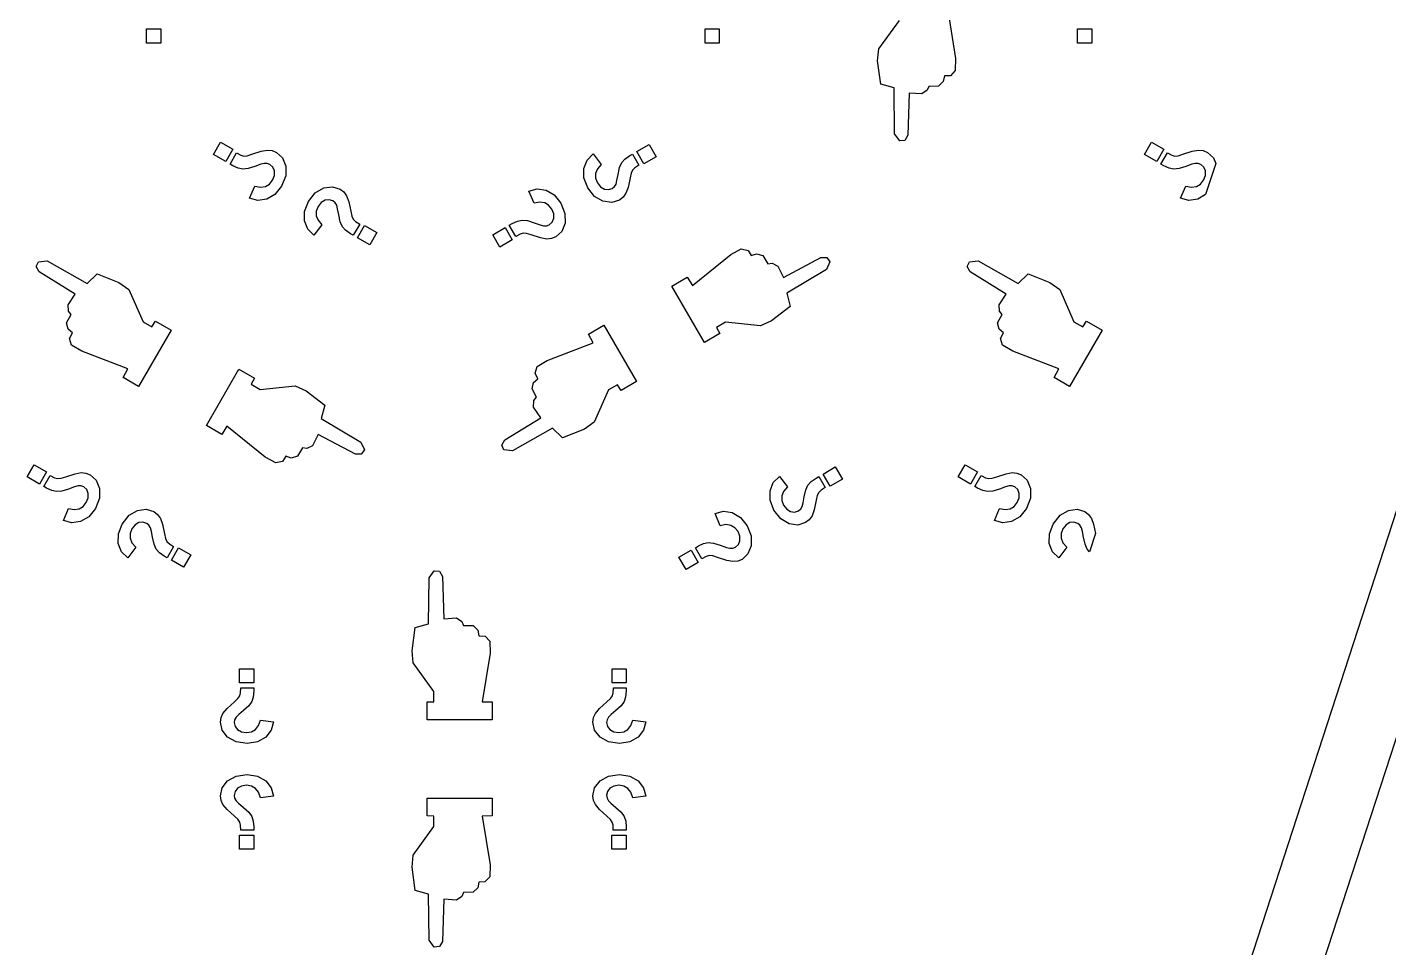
# Model space of a CAD drawing. Header units: metres. Extents: x 20 to 1108, y 20 to 485.
# Drawn here: x 389.1 to 447.6, y 359.2 to 398.8 of the extents above; entities that cross this region are included whole.
import ezdxf

# ---------------------------------------------------------------- set-up
doc = ezdxf.new("R2010")
doc.units = ezdxf.units.M

msp = doc.modelspace()

# ---------------------------------------------------------------- linework, layer by layer
for p, q in [((407.617, 253.826), (482.617, 484.652)), ((485.772, 484.652), (410.772, 253.826)), ((425.716, 397.847), (426.606, 399.067)), ((428.685, 399.513), (429.017, 397.423)), ((394.257, 398.093), (394.257, 398.703)), ((394.257, 398.703), (394.867, 398.703)), ((394.867, 398.703), (394.867, 398.093)), ((418.257, 398.702), (418.867, 398.703)), ((418.257, 398.093), (418.257, 398.702)), ((418.867, 398.703), (418.867, 398.094)), ((434.257, 398.093), (434.257, 398.703)), ((434.257, 398.703), (434.867, 398.703)), ((434.867, 398.703), (434.867, 398.093)), ((394.867, 398.093), (394.257, 398.093)), ((418.867, 398.094), (418.257, 398.093)), ((425.668, 397.326), (425.716, 397.847)), ((434.867, 398.093), (434.257, 398.093)), ((425.806, 396.323), (425.668, 397.326)), ((429.017, 397.423), (429.006, 396.907)), ((428.537, 396.678), (428.492, 396.438)), ((428.8, 396.691), (428.537, 396.678)), ((429.006, 396.907), (428.8, 396.691)), ((426.377, 396.163), (425.806, 396.323)), ((426.401, 394.186), (426.377, 396.163)), ((427.805, 396.062), (427.576, 395.911)), ((427.874, 396.233), (427.805, 396.062)), ((428.288, 396.245), (427.874, 396.233)), ((428.492, 396.438), (428.288, 396.245)), ((427.03, 395.946), (426.971, 394.13)), ((427.576, 395.911), (427.03, 395.946)), ((397.134, 393.304), (397.438, 393.831)), ((397.438, 393.831), (397.965, 393.527)), ((415.325, 393.431), (415.853, 393.736)), ((415.853, 393.736), (416.158, 393.208)), ((426.617, 393.888), (426.401, 394.186)), ((426.845, 393.911), (426.617, 393.888)), ((426.971, 394.13), (426.845, 393.911)), ((437.134, 393.304), (437.438, 393.831)), ((437.438, 393.831), (437.965, 393.527)), ((397.661, 393), (397.134, 393.304)), ((397.965, 393.527), (397.661, 393)), ((397.845, 392.896), (398.12, 393.373)), ((398.12, 393.373), (398.309, 393.275)), ((398.309, 393.275), (398.445, 393.235)), ((398.445, 393.235), (398.584, 393.25)), ((398.584, 393.25), (398.786, 393.313)), ((398.786, 393.313), (399.187, 393.443)), ((399.187, 393.443), (399.455, 393.491)), ((399.455, 393.491), (399.654, 393.473)), ((399.654, 393.473), (399.844, 393.397)), ((399.844, 393.397), (400.1, 393.159)), ((400.1, 393.159), (400.24, 392.809)), ((413.191, 393.068), (413.452, 393.327)), ((413.452, 393.327), (413.792, 392.878)), ((414.676, 392.957), (414.812, 393.11)), ((414.812, 393.11), (415.022, 393.259)), ((415.022, 393.259), (415.142, 393.325)), ((415.142, 393.325), (415.417, 392.847)), ((415.63, 392.903), (415.325, 393.431)), ((416.158, 393.208), (415.63, 392.903)), ((437.661, 393), (437.134, 393.304)), ((437.965, 393.527), (437.661, 393)), ((437.845, 392.896), (438.12, 393.373)), ((438.12, 393.373), (438.31, 393.275)), ((438.31, 393.275), (438.445, 393.235)), ((438.445, 393.235), (438.584, 393.25)), ((438.584, 393.25), (438.786, 393.313)), ((438.786, 393.313), (439.187, 393.443)), ((439.187, 393.443), (439.455, 393.491)), ((439.455, 393.491), (439.654, 393.473)), ((439.654, 393.473), (439.844, 393.397)), ((439.844, 393.397), (440.1, 393.159)), ((440.1, 393.159), (440.195, 392.922)), ((397.962, 392.822), (397.845, 392.896)), ((398.198, 392.716), (397.962, 392.822)), ((398.396, 392.675), (398.198, 392.716)), ((398.622, 392.698), (398.396, 392.675)), ((398.907, 392.786), (398.622, 392.698)), ((399.169, 392.883), (398.907, 392.786)), ((399.317, 392.923), (399.169, 392.883)), ((399.443, 392.918), (399.317, 392.923)), ((399.561, 392.874), (399.443, 392.918)), ((399.687, 392.76), (399.561, 392.874)), ((399.753, 392.601), (399.687, 392.76)), ((399.753, 392.408), (399.753, 392.601)), ((400.24, 392.809), (400.237, 392.392)), ((413.047, 392.708), (413.191, 393.068)), ((413.048, 392.303), (413.047, 392.708)), ((413.63, 392.686), (413.552, 392.488)), ((413.792, 392.878), (413.63, 392.686)), ((414.516, 392.449), (414.585, 392.751)), ((414.585, 392.751), (414.676, 392.957)), ((415.136, 392.633), (415.081, 392.508)), ((415.242, 392.735), (415.136, 392.633)), ((415.417, 392.847), (415.242, 392.735)), ((437.962, 392.822), (437.845, 392.896)), ((438.198, 392.716), (437.962, 392.822)), ((438.396, 392.675), (438.198, 392.716)), ((438.622, 392.698), (438.396, 392.675)), ((438.907, 392.786), (438.622, 392.698)), ((439.169, 392.883), (438.907, 392.786)), ((439.317, 392.923), (439.169, 392.883)), ((439.443, 392.918), (439.317, 392.923)), ((439.561, 392.874), (439.443, 392.918)), ((439.686, 392.76), (439.561, 392.874)), ((439.753, 392.601), (439.686, 392.76)), ((439.753, 392.408), (439.753, 392.601)), ((440.195, 392.922), (439.759, 391.582)), ((398.687, 391.43), (398.908, 391.949)), ((398.908, 391.949), (399.152, 391.903)), ((399.364, 391.935), (399.536, 392.035)), ((399.536, 392.035), (399.669, 392.201)), ((399.669, 392.201), (399.753, 392.408)), ((400.062, 391.95), (399.776, 391.592)), ((400.237, 392.392), (400.062, 391.95)), ((413.215, 391.877), (413.048, 392.303)), ((413.552, 392.488), (413.552, 392.287)), ((413.552, 392.287), (413.628, 392.09)), ((413.628, 392.09), (413.767, 391.914)), ((414.366, 391.93), (414.431, 392.034)), ((414.431, 392.034), (414.469, 392.186)), ((414.469, 392.186), (414.516, 392.449)), ((415.033, 392.3), (414.946, 391.887)), ((415.081, 392.508), (415.033, 392.3)), ((438.687, 391.43), (438.908, 391.949)), ((438.908, 391.949), (439.152, 391.903)), ((439.365, 391.935), (439.536, 392.035)), ((439.536, 392.035), (439.669, 392.201)), ((439.669, 392.201), (439.753, 392.408)), ((399.045, 391.332), (398.687, 391.43)), ((399.424, 391.388), (399.045, 391.332)), ((399.152, 391.903), (399.364, 391.935)), ((399.776, 391.592), (399.424, 391.388)), ((401.215, 391.282), (401.509, 391.654)), ((401.509, 391.654), (401.87, 391.868)), ((401.87, 391.868), (402.245, 391.922)), ((402.104, 391.363), (401.932, 391.342)), ((402.27, 391.311), (402.104, 391.363)), ((402.245, 391.922), (402.578, 391.819)), ((402.578, 391.819), (402.735, 391.694)), ((402.735, 391.694), (402.856, 391.525)), ((402.856, 391.525), (402.947, 391.273)), ((410.687, 391.732), (411.042, 391.828)), ((410.907, 391.212), (410.687, 391.732)), ((411.042, 391.828), (411.426, 391.773)), ((411.426, 391.773), (411.776, 391.569)), ((411.776, 391.569), (412.062, 391.211)), ((413.511, 391.502), (413.215, 391.877)), ((413.869, 391.293), (413.511, 391.502)), ((413.767, 391.914), (413.932, 391.819)), ((413.932, 391.819), (414.104, 391.797)), ((414.104, 391.797), (414.267, 391.85)), ((414.267, 391.85), (414.366, 391.93)), ((414.736, 391.465), (414.578, 391.342)), ((414.856, 391.636), (414.736, 391.465)), ((414.946, 391.887), (414.856, 391.636)), ((439.045, 391.332), (438.687, 391.43)), ((439.424, 391.388), (439.045, 391.332)), ((439.152, 391.903), (439.365, 391.935)), ((439.759, 391.582), (439.424, 391.388)), ((401.047, 390.451), (401.048, 390.859)), ((401.048, 390.859), (401.215, 391.282)), ((401.552, 390.873), (401.551, 390.672)), ((401.629, 391.071), (401.552, 390.873)), ((401.768, 391.246), (401.629, 391.071)), ((401.932, 391.342), (401.768, 391.246)), ((402.366, 391.233), (402.27, 391.311)), ((402.431, 391.128), (402.366, 391.233)), ((402.47, 390.97), (402.431, 391.128)), ((402.514, 390.715), (402.47, 390.97)), ((402.947, 391.273), (403.033, 390.863)), ((403.033, 390.863), (403.079, 390.656)), ((411.154, 391.257), (410.907, 391.212)), ((411.365, 391.226), (411.154, 391.257)), ((411.536, 391.125), (411.365, 391.226)), ((411.669, 390.961), (411.536, 391.125)), ((411.753, 390.751), (411.669, 390.961)), ((412.062, 391.211), (412.237, 390.769)), ((412.237, 390.769), (412.241, 390.354)), ((414.245, 391.238), (413.869, 391.293)), ((414.578, 391.342), (414.245, 391.238)), ((401.191, 390.094), (401.047, 390.451)), ((401.792, 390.283), (401.452, 389.833)), ((401.551, 390.672), (401.63, 390.476)), ((401.63, 390.476), (401.792, 390.283)), ((402.584, 390.41), (402.514, 390.715)), ((402.678, 390.203), (402.584, 390.41)), ((402.813, 390.051), (402.678, 390.203)), ((403.079, 390.656), (403.136, 390.525)), ((403.136, 390.525), (403.238, 390.429)), ((403.417, 390.314), (403.142, 389.835)), ((403.238, 390.429), (403.417, 390.314)), ((403.325, 389.73), (403.63, 390.257)), ((403.63, 390.257), (404.158, 389.953)), ((409.844, 390.267), (409.971, 390.343)), ((410.12, 389.788), (409.844, 390.267)), ((409.971, 390.343), (410.195, 390.444)), ((410.195, 390.444), (410.397, 390.486)), ((410.397, 390.486), (410.622, 390.462)), ((410.622, 390.462), (410.909, 390.375)), ((410.909, 390.375), (411.176, 390.277)), ((411.176, 390.277), (411.316, 390.238)), ((411.316, 390.238), (411.443, 390.242)), ((411.443, 390.242), (411.561, 390.287)), ((411.561, 390.287), (411.687, 390.401)), ((411.687, 390.401), (411.753, 390.562)), ((411.753, 390.562), (411.753, 390.751)), ((412.241, 390.354), (412.099, 390)), ((401.452, 389.833), (401.191, 390.094)), ((403.023, 389.902), (402.813, 390.051)), ((403.142, 389.835), (403.023, 389.902)), ((403.852, 389.425), (403.325, 389.73)), ((404.158, 389.953), (403.852, 389.425)), ((409.133, 389.857), (409.661, 390.161)), ((409.438, 389.329), (409.133, 389.857)), ((409.966, 389.634), (409.438, 389.329)), ((409.661, 390.161), (409.966, 389.634)), ((410.306, 389.886), (410.12, 389.788)), ((410.447, 389.927), (410.306, 389.886)), ((410.588, 389.91), (410.447, 389.927)), ((410.785, 389.851), (410.588, 389.91)), ((411.19, 389.719), (410.785, 389.851)), ((411.451, 389.671), (411.19, 389.719)), ((411.659, 389.689), (411.451, 389.671)), ((411.845, 389.764), (411.659, 389.689)), ((412.099, 390), (411.845, 389.764)), ((419.36, 389.007), (419.808, 389.253)), ((419.808, 389.253), (420.102, 389.184)), ((420.102, 389.184), (420.242, 388.963)), ((420.242, 388.963), (420.471, 389.043)), ((420.471, 389.043), (420.742, 388.96)), ((389.522, 388.486), (389.617, 388.694)), ((389.649, 388.267), (389.522, 388.486)), ((389.617, 388.694), (389.983, 388.734)), ((389.983, 388.734), (391.706, 387.764)), ((417.714, 387.673), (419.36, 389.007)), ((420.742, 388.96), (420.959, 388.611)), ((420.959, 388.611), (421.141, 388.637)), ((421.141, 388.637), (421.387, 388.513)), ((421.387, 388.513), (421.629, 388.023)), ((421.629, 388.023), (423.233, 388.88)), ((423.233, 388.88), (423.483, 388.881)), ((423.617, 388.694), (423.469, 388.359)), ((423.483, 388.881), (423.617, 388.694)), ((429.522, 388.486), (429.617, 388.694)), ((429.649, 388.267), (429.522, 388.486)), ((429.617, 388.694), (429.983, 388.734)), ((429.983, 388.734), (431.706, 387.764)), ((391.193, 387.308), (389.649, 388.267)), ((391.706, 387.764), (392.132, 388.179)), ((392.132, 388.179), (393.067, 387.798)), ((416.83, 387.652), (417.492, 388.033)), ((417.492, 388.033), (417.714, 387.673)), ((423.469, 388.359), (421.767, 387.35)), ((431.193, 387.308), (429.649, 388.267)), ((431.706, 387.764), (432.132, 388.179)), ((432.132, 388.179), (433.067, 387.798)), ((390.889, 386.852), (391.193, 387.308)), ((393.067, 387.798), (393.492, 387.497)), ((393.492, 387.497), (394.107, 386.114)), ((418.229, 385.228), (416.83, 387.652)), ((421.767, 387.35), (421.914, 386.774)), ((430.889, 386.852), (431.193, 387.308)), ((433.067, 387.798), (433.492, 387.497)), ((433.492, 387.497), (434.107, 386.114)), ((390.904, 386.579), (390.889, 386.852)), ((421.914, 386.774), (421.114, 386.152)), ((430.904, 386.579), (430.889, 386.852)), ((390.821, 386.07), (391.018, 386.434)), ((391.018, 386.434), (390.904, 386.579)), ((394.107, 386.114), (394.492, 385.894)), ((394.492, 385.894), (394.65, 386.144)), ((394.65, 386.144), (395.313, 385.761)), ((419.139, 386.096), (418.753, 385.872)), ((420.642, 385.936), (419.139, 386.096)), ((421.114, 386.152), (420.642, 385.936)), ((430.821, 386.07), (431.018, 386.434)), ((431.018, 386.434), (430.904, 386.579)), ((434.107, 386.114), (434.492, 385.894)), ((434.492, 385.894), (434.65, 386.144)), ((434.65, 386.144), (435.313, 385.761)), ((390.886, 385.797), (390.821, 386.07)), ((391.072, 385.637), (390.886, 385.797)), ((390.95, 385.402), (391.072, 385.637)), ((395.313, 385.761), (393.912, 383.336)), ((413.25, 385.586), (413.912, 385.968)), ((413.453, 385.213), (413.25, 385.586)), ((413.912, 385.968), (415.313, 383.544)), ((418.892, 385.611), (418.229, 385.228)), ((418.753, 385.872), (418.892, 385.611)), ((430.886, 385.797), (430.821, 386.07)), ((431.072, 385.637), (430.886, 385.797)), ((430.95, 385.402), (431.072, 385.637)), ((435.313, 385.761), (433.912, 383.336)), ((391.035, 385.115), (390.95, 385.402)), ((391.478, 384.847), (391.035, 385.115)), ((411.479, 384.458), (413.453, 385.213)), ((431.035, 385.115), (430.95, 385.402)), ((431.478, 384.847), (431.035, 385.115)), ((393.452, 384.093), (391.478, 384.847)), ((411.037, 384.19), (411.479, 384.458)), ((433.452, 384.093), (431.478, 384.847)), ((393.25, 383.72), (393.452, 384.093)), ((396.831, 381.653), (398.23, 384.076)), ((398.23, 384.076), (398.892, 383.694)), ((410.951, 383.902), (411.037, 384.19)), ((411.072, 383.669), (410.951, 383.902)), ((433.25, 383.72), (433.452, 384.093)), ((393.912, 383.336), (393.25, 383.72)), ((398.892, 383.694), (398.753, 383.433)), ((398.753, 383.433), (399.14, 383.209)), ((399.14, 383.209), (400.642, 383.37)), ((400.642, 383.37), (401.116, 383.152)), ((410.823, 383.232), (410.888, 383.509)), ((411.018, 382.871), (410.823, 383.232)), ((410.888, 383.509), (411.072, 383.669)), ((414.107, 383.19), (413.492, 381.807)), ((414.492, 383.411), (414.107, 383.19)), ((414.65, 383.161), (414.492, 383.411)), ((415.313, 383.544), (414.65, 383.161)), ((433.912, 383.336), (433.25, 383.72)), ((401.116, 383.152), (401.915, 382.53)), ((410.89, 382.454), (410.906, 382.728)), ((410.906, 382.728), (411.018, 382.871)), ((401.915, 382.53), (401.768, 381.955)), ((409.649, 381.038), (411.194, 381.996)), ((411.194, 381.996), (410.89, 382.454)), ((397.492, 381.273), (396.831, 381.653)), ((397.714, 381.631), (397.492, 381.273)), ((399.363, 380.296), (397.714, 381.631)), ((401.768, 381.955), (403.469, 380.945)), ((411.706, 381.54), (409.983, 380.571)), ((412.133, 381.125), (411.706, 381.54)), ((413.069, 381.508), (412.133, 381.125)), ((413.492, 381.807), (413.069, 381.508)), ((401.63, 381.28), (401.388, 380.792)), ((403.235, 380.424), (401.63, 381.28)), ((403.469, 380.945), (403.618, 380.611)), ((409.522, 380.82), (409.649, 381.038)), ((399.81, 380.052), (399.363, 380.296)), ((400.243, 380.343), (400.102, 380.12)), ((400.472, 380.263), (400.243, 380.343)), ((400.743, 380.345), (400.472, 380.263)), ((400.96, 380.694), (400.743, 380.345)), ((401.143, 380.667), (400.96, 380.694)), ((401.388, 380.792), (401.143, 380.667)), ((403.484, 380.424), (403.235, 380.424)), ((403.618, 380.611), (403.484, 380.424)), ((409.617, 380.611), (409.522, 380.82)), ((409.983, 380.571), (409.617, 380.611)), ((389.133, 379.448), (389.437, 379.976)), ((389.437, 379.976), (389.965, 379.671)), ((389.965, 379.671), (389.66, 379.144)), ((400.102, 380.12), (399.81, 380.052)), ((423.325, 379.575), (423.852, 379.879)), ((423.852, 379.879), (424.157, 379.354)), ((429.133, 379.448), (429.437, 379.976)), ((429.437, 379.976), (429.965, 379.671)), ((429.965, 379.671), (429.66, 379.144)), ((389.66, 379.144), (389.133, 379.448)), ((389.844, 379.037), (390.119, 379.518)), ((390.119, 379.518), (390.309, 379.418)), ((390.309, 379.418), (390.445, 379.378)), ((390.445, 379.378), (390.586, 379.395)), ((390.586, 379.395), (390.785, 379.456)), ((390.785, 379.456), (391.187, 379.586)), ((391.187, 379.586), (391.455, 379.636)), ((391.455, 379.636), (391.654, 379.617)), ((391.654, 379.617), (391.843, 379.541)), ((391.843, 379.541), (392.099, 379.304)), ((392.099, 379.304), (392.24, 378.953)), ((421.047, 378.855), (421.189, 379.212)), ((421.189, 379.212), (421.451, 379.472)), ((421.451, 379.472), (421.792, 379.023)), ((422.584, 378.896), (422.677, 379.103)), ((422.677, 379.103), (422.811, 379.253)), ((422.811, 379.253), (423.023, 379.404)), ((423.023, 379.404), (423.142, 379.47)), ((423.142, 379.47), (423.419, 378.992)), ((423.629, 379.049), (423.325, 379.575)), ((424.157, 379.354), (423.629, 379.049)), ((429.66, 379.144), (429.133, 379.448)), ((429.844, 379.037), (430.119, 379.518)), ((430.119, 379.518), (430.309, 379.418)), ((430.309, 379.418), (430.445, 379.378)), ((430.445, 379.378), (430.586, 379.395)), ((430.586, 379.395), (430.785, 379.456)), ((430.785, 379.456), (431.187, 379.586)), ((431.187, 379.586), (431.455, 379.636)), ((431.455, 379.636), (431.654, 379.617)), ((431.654, 379.617), (431.843, 379.541)), ((431.843, 379.541), (432.099, 379.304)), ((432.099, 379.304), (432.24, 378.953)), ((389.961, 378.968), (389.844, 379.037)), ((390.195, 378.861), (389.961, 378.968)), ((390.396, 378.818), (390.195, 378.861)), ((390.622, 378.843), (390.396, 378.818)), ((390.908, 378.93), (390.622, 378.843)), ((391.169, 379.027), (390.908, 378.93)), ((391.316, 379.067), (391.169, 379.027)), ((391.443, 379.063), (391.316, 379.067)), ((391.56, 379.019), (391.443, 379.063)), ((391.687, 378.904), (391.56, 379.019)), ((391.672, 378.348), (391.752, 378.551)), ((391.753, 378.744), (391.687, 378.904)), ((391.752, 378.551), (391.753, 378.744)), ((392.237, 378.537), (392.061, 378.094)), ((392.24, 378.953), (392.237, 378.537)), ((421.047, 378.447), (421.047, 378.855)), ((421.629, 378.829), (421.551, 378.634)), ((421.551, 378.634), (421.551, 378.433)), ((421.792, 379.023), (421.629, 378.829)), ((422.468, 378.331), (422.515, 378.594)), ((422.515, 378.594), (422.584, 378.896)), ((423.078, 378.65), (423.033, 378.445)), ((423.137, 378.779), (423.078, 378.65)), ((423.241, 378.878), (423.137, 378.779)), ((423.419, 378.992), (423.241, 378.878)), ((429.961, 378.968), (429.844, 379.037)), ((430.195, 378.861), (429.961, 378.968)), ((430.396, 378.818), (430.195, 378.861)), ((430.622, 378.843), (430.396, 378.818)), ((430.908, 378.93), (430.622, 378.843)), ((431.169, 379.027), (430.908, 378.93)), ((431.316, 379.067), (431.169, 379.027)), ((431.443, 379.063), (431.316, 379.067)), ((431.56, 379.019), (431.443, 379.063)), ((431.687, 378.904), (431.56, 379.019)), ((431.672, 378.348), (431.752, 378.551)), ((431.753, 378.744), (431.687, 378.904)), ((431.752, 378.551), (431.753, 378.744)), ((432.237, 378.537), (432.061, 378.094)), ((432.24, 378.953), (432.237, 378.537)), ((390.686, 377.574), (390.906, 378.094)), ((390.906, 378.094), (391.153, 378.047)), ((391.153, 378.047), (391.364, 378.078)), ((391.364, 378.078), (391.535, 378.18)), ((391.535, 378.18), (391.672, 378.348)), ((392.061, 378.094), (391.776, 377.736)), ((393.511, 377.803), (393.869, 378.012)), ((393.869, 378.012), (394.244, 378.067)), ((394.244, 378.067), (394.578, 377.962)), ((394.578, 377.962), (394.734, 377.839)), ((418.687, 377.875), (419.041, 377.973)), ((419.041, 377.973), (419.426, 377.916)), ((419.426, 377.916), (419.776, 377.713)), ((421.215, 378.022), (421.047, 378.447)), ((421.509, 377.65), (421.215, 378.022)), ((421.551, 378.433), (421.628, 378.235)), ((421.628, 378.235), (421.767, 378.059)), ((421.767, 378.059), (421.931, 377.963)), ((421.931, 377.963), (422.103, 377.942)), ((422.103, 377.942), (422.266, 377.994)), ((422.266, 377.994), (422.364, 378.073)), ((422.364, 378.073), (422.429, 378.18)), ((422.429, 378.18), (422.468, 378.331)), ((422.945, 378.031), (422.856, 377.78)), ((423.033, 378.445), (422.945, 378.031)), ((430.686, 377.574), (430.906, 378.094)), ((430.906, 378.094), (431.153, 378.047)), ((431.153, 378.047), (431.364, 378.078)), ((431.364, 378.078), (431.535, 378.18)), ((431.535, 378.18), (431.672, 378.348)), ((432.061, 378.094), (431.776, 377.736)), ((433.511, 377.803), (433.869, 378.012)), ((433.869, 378.012), (434.244, 378.067)), ((434.244, 378.067), (434.578, 377.962)), ((434.578, 377.962), (434.734, 377.839)), ((391.045, 377.476), (390.686, 377.574)), ((391.424, 377.532), (391.045, 377.476)), ((391.776, 377.736), (391.424, 377.532)), ((393.048, 377.004), (393.215, 377.427)), ((393.215, 377.427), (393.511, 377.803)), ((393.767, 377.391), (393.628, 377.216)), ((393.931, 377.486), (393.767, 377.391)), ((394.104, 377.508), (393.931, 377.486)), ((394.269, 377.454), (394.104, 377.508)), ((394.363, 377.38), (394.269, 377.454)), ((394.43, 377.27), (394.363, 377.38)), ((394.734, 377.839), (394.856, 377.668)), ((394.856, 377.668), (394.947, 377.416)), ((394.947, 377.416), (395.033, 377.008)), ((418.907, 377.356), (418.687, 377.875)), ((419.154, 377.401), (418.907, 377.356)), ((419.365, 377.369), (419.154, 377.401)), ((419.536, 377.27), (419.365, 377.369)), ((419.776, 377.713), (420.062, 377.356)), ((420.062, 377.356), (420.237, 376.913)), ((421.869, 377.437), (421.509, 377.65)), ((422.245, 377.384), (421.869, 377.437)), ((422.577, 377.486), (422.245, 377.384)), ((422.735, 377.611), (422.577, 377.486)), ((422.856, 377.78), (422.735, 377.611)), ((431.045, 377.476), (430.686, 377.574)), ((431.424, 377.532), (431.045, 377.476)), ((431.776, 377.736), (431.424, 377.532)), ((433.048, 377.004), (433.215, 377.427)), ((433.215, 377.427), (433.511, 377.803)), ((433.767, 377.391), (433.628, 377.216)), ((433.931, 377.486), (433.767, 377.391)), ((434.104, 377.508), (433.931, 377.486)), ((434.269, 377.454), (434.104, 377.508)), ((434.363, 377.38), (434.269, 377.454)), ((434.43, 377.27), (434.363, 377.38)), ((434.734, 377.839), (434.856, 377.668)), ((434.856, 377.668), (434.947, 377.416)), ((434.947, 377.416), (435.03, 377.025)), ((393.047, 376.594), (393.048, 377.004)), ((393.628, 377.216), (393.552, 377.019)), ((393.552, 377.019), (393.552, 376.817)), ((393.552, 376.817), (393.63, 376.619)), ((394.47, 377.112), (394.43, 377.27)), ((394.514, 376.859), (394.47, 377.112)), ((394.583, 376.557), (394.514, 376.859)), ((395.033, 377.008), (395.08, 376.799)), ((395.08, 376.799), (395.136, 376.672)), ((419.672, 377.104), (419.536, 377.27)), ((419.752, 376.898), (419.672, 377.104)), ((419.753, 376.704), (419.752, 376.898)), ((420.237, 376.913), (420.241, 376.496)), ((433.047, 376.594), (433.048, 377.004)), ((433.628, 377.216), (433.552, 377.019)), ((433.552, 377.019), (433.552, 376.817)), ((433.552, 376.817), (433.63, 376.619)), ((434.47, 377.112), (434.43, 377.27)), ((434.514, 376.859), (434.47, 377.112)), ((434.583, 376.557), (434.514, 376.859)), ((435.03, 377.025), (434.774, 376.238)), ((393.189, 376.237), (393.047, 376.594)), ((393.452, 375.978), (393.189, 376.237)), ((393.793, 376.427), (393.452, 375.978)), ((393.63, 376.619), (393.793, 376.427)), ((394.678, 376.347), (394.583, 376.557)), ((394.813, 376.194), (394.678, 376.347)), ((395.019, 376.049), (394.813, 376.194)), ((395.136, 376.672), (395.242, 376.57)), ((395.42, 376.457), (395.143, 375.98)), ((395.242, 376.57), (395.42, 376.457)), ((395.325, 375.873), (395.629, 376.402)), ((395.629, 376.402), (396.158, 376.097)), ((417.134, 376), (417.66, 376.305)), ((417.66, 376.305), (417.964, 375.777)), ((417.844, 376.409), (417.973, 376.488)), ((418.119, 375.932), (417.844, 376.409)), ((417.973, 376.488), (418.194, 376.588)), ((418.194, 376.588), (418.396, 376.63)), ((418.396, 376.63), (418.622, 376.607)), ((418.622, 376.607), (418.909, 376.519)), ((418.909, 376.519), (419.176, 376.421)), ((419.176, 376.421), (419.316, 376.383)), ((419.316, 376.383), (419.442, 376.387)), ((419.442, 376.387), (419.561, 376.432)), ((419.561, 376.432), (419.687, 376.544)), ((419.687, 376.544), (419.753, 376.704)), ((420.099, 376.144), (419.844, 375.909)), ((420.241, 376.496), (420.099, 376.144)), ((433.189, 376.237), (433.047, 376.594)), ((433.452, 375.978), (433.189, 376.237)), ((433.793, 376.427), (433.452, 375.978)), ((433.63, 376.619), (433.793, 376.427)), ((434.678, 376.347), (434.583, 376.557)), ((434.774, 376.238), (434.678, 376.347)), ((395.143, 375.98), (395.019, 376.049)), ((395.853, 375.569), (395.325, 375.873)), ((396.158, 376.097), (395.853, 375.569)), ((417.439, 375.475), (417.134, 376)), ((417.964, 375.777), (417.439, 375.475)), ((418.308, 376.029), (418.119, 375.932)), ((418.446, 376.07), (418.308, 376.029)), ((418.586, 376.056), (418.446, 376.07)), ((418.786, 375.994), (418.586, 376.056)), ((419.19, 375.862), (418.786, 375.994)), ((419.451, 375.815), (419.19, 375.862)), ((419.658, 375.832), (419.451, 375.815)), ((419.844, 375.909), (419.658, 375.832)), ((406.377, 373.141), (406.401, 375.118)), ((406.401, 375.118), (406.617, 375.417)), ((406.617, 375.417), (406.846, 375.395)), ((406.846, 375.395), (406.972, 375.175)), ((406.972, 375.175), (407.03, 373.359)), ((407.03, 373.359), (407.576, 373.393)), ((407.576, 373.393), (407.807, 373.241)), ((407.807, 373.241), (407.875, 373.072)), ((405.669, 371.983), (405.806, 372.981)), ((405.806, 372.981), (406.377, 373.141)), ((407.875, 373.072), (408.288, 373.061)), ((408.288, 373.061), (408.492, 372.867)), ((408.492, 372.867), (408.538, 372.626)), ((408.538, 372.626), (408.801, 372.615)), ((408.801, 372.615), (409.006, 372.398)), ((409.006, 372.398), (409.018, 371.879)), ((405.717, 371.458), (405.669, 371.983)), ((409.018, 371.879), (408.685, 369.792)), ((398.257, 370.602), (398.257, 371.211)), ((398.257, 371.211), (398.867, 371.211)), ((398.867, 371.211), (398.867, 370.602)), ((406.607, 370.237), (405.717, 371.458)), ((414.258, 370.602), (414.258, 371.211)), ((414.258, 371.211), (414.867, 371.211)), ((414.867, 371.211), (414.867, 370.602)), ((398.867, 370.602), (398.257, 370.602)), ((398.303, 370.172), (398.315, 370.392)), ((398.315, 370.392), (398.867, 370.392)), ((398.867, 370.392), (398.869, 370.265)), ((414.867, 370.602), (414.258, 370.602)), ((414.304, 370.172), (414.315, 370.392)), ((414.315, 370.392), (414.867, 370.392)), ((414.867, 370.392), (414.869, 370.265)), ((397.721, 369.502), (398.033, 369.783)), ((398.033, 369.783), (398.187, 369.927)), ((398.187, 369.927), (398.272, 370.042)), ((398.272, 370.042), (398.303, 370.172)), ((398.781, 369.804), (398.647, 369.618)), ((398.844, 369.994), (398.781, 369.804)), ((398.869, 370.265), (398.844, 369.994)), ((406.309, 369.78), (406.607, 369.792)), ((406.309, 369.016), (406.309, 369.78)), ((406.607, 369.792), (406.607, 370.237)), ((408.685, 369.792), (409.109, 369.78)), ((409.109, 369.78), (409.109, 369.016)), ((413.721, 369.502), (414.033, 369.783)), ((414.033, 369.783), (414.187, 369.927)), ((414.187, 369.927), (414.273, 370.042)), ((414.273, 370.042), (414.304, 370.172)), ((414.781, 369.804), (414.647, 369.618)), ((414.844, 369.994), (414.781, 369.804)), ((414.869, 370.265), (414.844, 369.994)), ((397.46, 369.112), (397.543, 369.292)), ((397.543, 369.292), (397.721, 369.502)), ((398.103, 369.126), (398.044, 369.019)), ((398.221, 369.242), (398.103, 369.126)), ((398.429, 369.416), (398.221, 369.242)), ((398.647, 369.618), (398.429, 369.416)), ((413.46, 369.112), (413.543, 369.292)), ((413.543, 369.292), (413.721, 369.502)), ((414.104, 369.126), (414.045, 369.019)), ((414.221, 369.242), (414.104, 369.126)), ((414.429, 369.416), (414.221, 369.242)), ((414.647, 369.618), (414.429, 369.416)), ((397.431, 368.911), (397.46, 369.112)), ((397.509, 368.569), (397.431, 368.911)), ((397.742, 368.275), (397.509, 368.569)), ((398.044, 369.019), (398.025, 368.897)), ((398.025, 368.897), (398.061, 368.73)), ((398.061, 368.73), (398.166, 368.591)), ((398.166, 368.591), (398.332, 368.494)), ((398.764, 368.495), (398.938, 368.596)), ((398.938, 368.596), (399.071, 368.764)), ((399.071, 368.764), (399.155, 368.998)), ((399.155, 368.998), (399.712, 368.93)), ((399.618, 368.568), (399.382, 368.27)), ((399.712, 368.93), (399.618, 368.568)), ((409.109, 369.016), (406.309, 369.016)), ((413.431, 368.911), (413.46, 369.112)), ((413.51, 368.569), (413.431, 368.911)), ((413.742, 368.275), (413.51, 368.569)), ((414.045, 369.019), (414.026, 368.897)), ((414.026, 368.897), (414.062, 368.73)), ((414.062, 368.73), (414.167, 368.591)), ((414.167, 368.591), (414.333, 368.494)), ((414.764, 368.495), (414.939, 368.596)), ((414.939, 368.596), (415.072, 368.764)), ((415.072, 368.764), (415.156, 368.998)), ((415.156, 368.998), (415.713, 368.93)), ((415.618, 368.568), (415.382, 368.27)), ((415.713, 368.93), (415.618, 368.568)), ((398.105, 368.068), (397.742, 368.275)), ((398.576, 367.997), (398.105, 368.068)), ((398.332, 368.494), (398.55, 368.462)), ((398.55, 368.462), (398.764, 368.495)), ((399.028, 368.066), (398.576, 367.997)), ((399.382, 368.27), (399.028, 368.066)), ((414.105, 368.068), (413.742, 368.275)), ((414.577, 367.997), (414.105, 368.068)), ((414.333, 368.494), (414.551, 368.462)), ((414.551, 368.462), (414.764, 368.495)), ((415.028, 368.066), (414.577, 367.997)), ((415.382, 368.27), (415.028, 368.066)), ((397.508, 366.096), (397.742, 366.393)), ((397.742, 366.393), (398.105, 366.596)), ((398.105, 366.596), (398.576, 366.666)), ((398.55, 366.201), (398.332, 366.168)), ((398.764, 366.168), (398.55, 366.201)), ((398.576, 366.666), (399.028, 366.599)), ((399.028, 366.599), (399.381, 366.395)), ((399.381, 366.395), (399.618, 366.096)), ((413.508, 366.096), (413.742, 366.39)), ((413.742, 366.39), (414.104, 366.597)), ((414.104, 366.597), (414.576, 366.664)), ((414.554, 366.202), (414.331, 366.169)), ((414.76, 366.17), (414.554, 366.202)), ((414.576, 366.664), (415.027, 366.599)), ((415.027, 366.599), (415.381, 366.395)), ((415.381, 366.395), (415.618, 366.096)), ((397.431, 365.752), (397.508, 366.096)), ((397.46, 365.554), (397.431, 365.752)), ((398.062, 365.937), (398.025, 365.767)), ((398.025, 365.767), (398.044, 365.649)), ((398.044, 365.649), (398.105, 365.534)), ((398.165, 366.072), (398.062, 365.937)), ((398.332, 366.168), (398.165, 366.072)), ((398.938, 366.069), (398.764, 366.168)), ((399.07, 365.902), (398.938, 366.069)), ((399.154, 365.665), (399.07, 365.902)), ((399.712, 365.735), (399.154, 365.665)), ((399.618, 366.096), (399.712, 365.735)), ((406.309, 364.884), (406.309, 365.649)), ((406.309, 365.649), (409.109, 365.648)), ((409.109, 365.648), (409.108, 364.885)), ((413.43, 365.752), (413.508, 366.096)), ((413.459, 365.554), (413.43, 365.752)), ((414.062, 365.938), (414.026, 365.771)), ((414.026, 365.771), (414.044, 365.648)), ((414.044, 365.648), (414.106, 365.534)), ((414.165, 366.074), (414.062, 365.938)), ((414.331, 366.169), (414.165, 366.074)), ((414.938, 366.069), (414.76, 366.17)), ((415.07, 365.902), (414.938, 366.069)), ((415.154, 365.665), (415.07, 365.902)), ((415.713, 365.735), (415.154, 365.665)), ((415.618, 366.096), (415.713, 365.735)), ((397.544, 365.369), (397.46, 365.554)), ((397.722, 365.158), (397.544, 365.369)), ((398.033, 364.88), (397.722, 365.158)), ((398.105, 365.534), (398.216, 365.426)), ((398.216, 365.426), (398.423, 365.253)), ((398.423, 365.253), (398.647, 365.044)), ((398.647, 365.044), (398.78, 364.861)), ((413.544, 365.369), (413.459, 365.554)), ((413.722, 365.158), (413.544, 365.369)), ((414.033, 364.88), (413.722, 365.158)), ((414.106, 365.534), (414.214, 365.428)), ((414.214, 365.428), (414.425, 365.25)), ((414.425, 365.25), (414.647, 365.044)), ((414.647, 365.044), (414.782, 364.859)), ((398.186, 364.739), (398.033, 364.88)), ((398.273, 364.62), (398.186, 364.739)), ((398.303, 364.491), (398.273, 364.62)), ((398.315, 364.274), (398.303, 364.491)), ((398.78, 364.861), (398.846, 364.664)), ((398.846, 364.664), (398.869, 364.422)), ((406.606, 364.872), (406.309, 364.884)), ((406.605, 364.427), (406.606, 364.872)), ((409.108, 364.885), (408.685, 364.872)), ((408.685, 364.872), (409.017, 362.782)), ((414.187, 364.737), (414.033, 364.88)), ((414.271, 364.623), (414.187, 364.737)), ((414.304, 364.487), (414.271, 364.623)), ((414.313, 364.273), (414.304, 364.487)), ((414.782, 364.859), (414.845, 364.665)), ((414.845, 364.665), (414.868, 364.422)), ((398.257, 364.062), (398.867, 364.063)), ((398.257, 363.452), (398.257, 364.062)), ((398.867, 364.274), (398.315, 364.274)), ((398.869, 364.422), (398.867, 364.274)), ((398.867, 364.063), (398.867, 363.453)), ((405.716, 363.205), (406.605, 364.427)), ((414.256, 363.452), (414.257, 364.063)), ((414.257, 364.063), (414.867, 364.063)), ((414.867, 364.274), (414.313, 364.273)), ((414.868, 364.422), (414.867, 364.274)), ((414.867, 364.063), (414.867, 363.452)), ((398.867, 363.453), (398.257, 363.452)), ((414.867, 363.452), (414.256, 363.452)), ((405.667, 362.686), (405.716, 363.205)), ((409.017, 362.782), (409.006, 362.268)), ((405.806, 361.684), (405.667, 362.686)), ((409.006, 362.268), (408.8, 362.05)), ((406.377, 361.524), (405.806, 361.684)), ((406.401, 359.545), (406.377, 361.524)), ((407.874, 361.593), (407.805, 361.42)), ((408.288, 361.606), (407.874, 361.593)), ((408.492, 361.797), (408.288, 361.606)), ((408.537, 362.037), (408.492, 361.797)), ((408.8, 362.05), (408.537, 362.037)), ((407.03, 361.306), (406.972, 359.489)), ((407.576, 361.271), (407.03, 361.306)), ((407.805, 361.42), (407.576, 361.271)), ((406.617, 359.247), (406.401, 359.545)), ((406.845, 359.271), (406.617, 359.247)), ((406.972, 359.489), (406.845, 359.271))]:
    msp.add_line(p, q)

doc.saveas('drawing.dxf')
